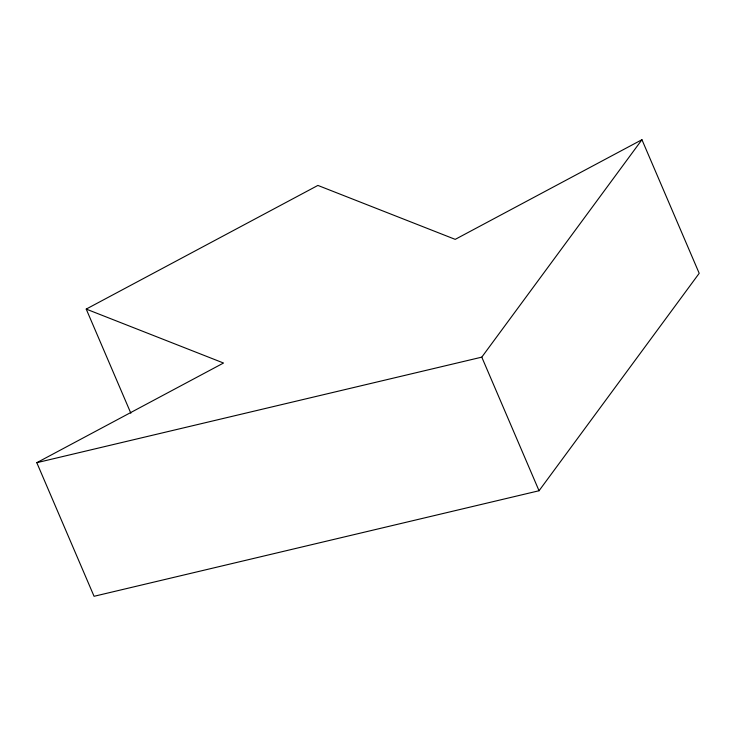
<?xml version="1.0" encoding="UTF-8"?>
<svg xmlns="http://www.w3.org/2000/svg" width="736" height="736" viewBox="0 0 736 736"><rect width="100%" height="100%" fill="white"/><g stroke="black" fill="none" stroke-linecap="round" stroke-linejoin="round"><path stroke-width="1.1" d="M36.8 462.686L481.786 357.144L641.939 139.711L699.2 273.314L539.046 490.746L94.061 596.289L36.8 462.686L223.523 363.023L86.213 309.083L317.897 185.426L455.216 239.366L641.939 139.711M481.786 357.144L539.046 490.746M86.213 309.083L130.852 413.236"/></g></svg>
